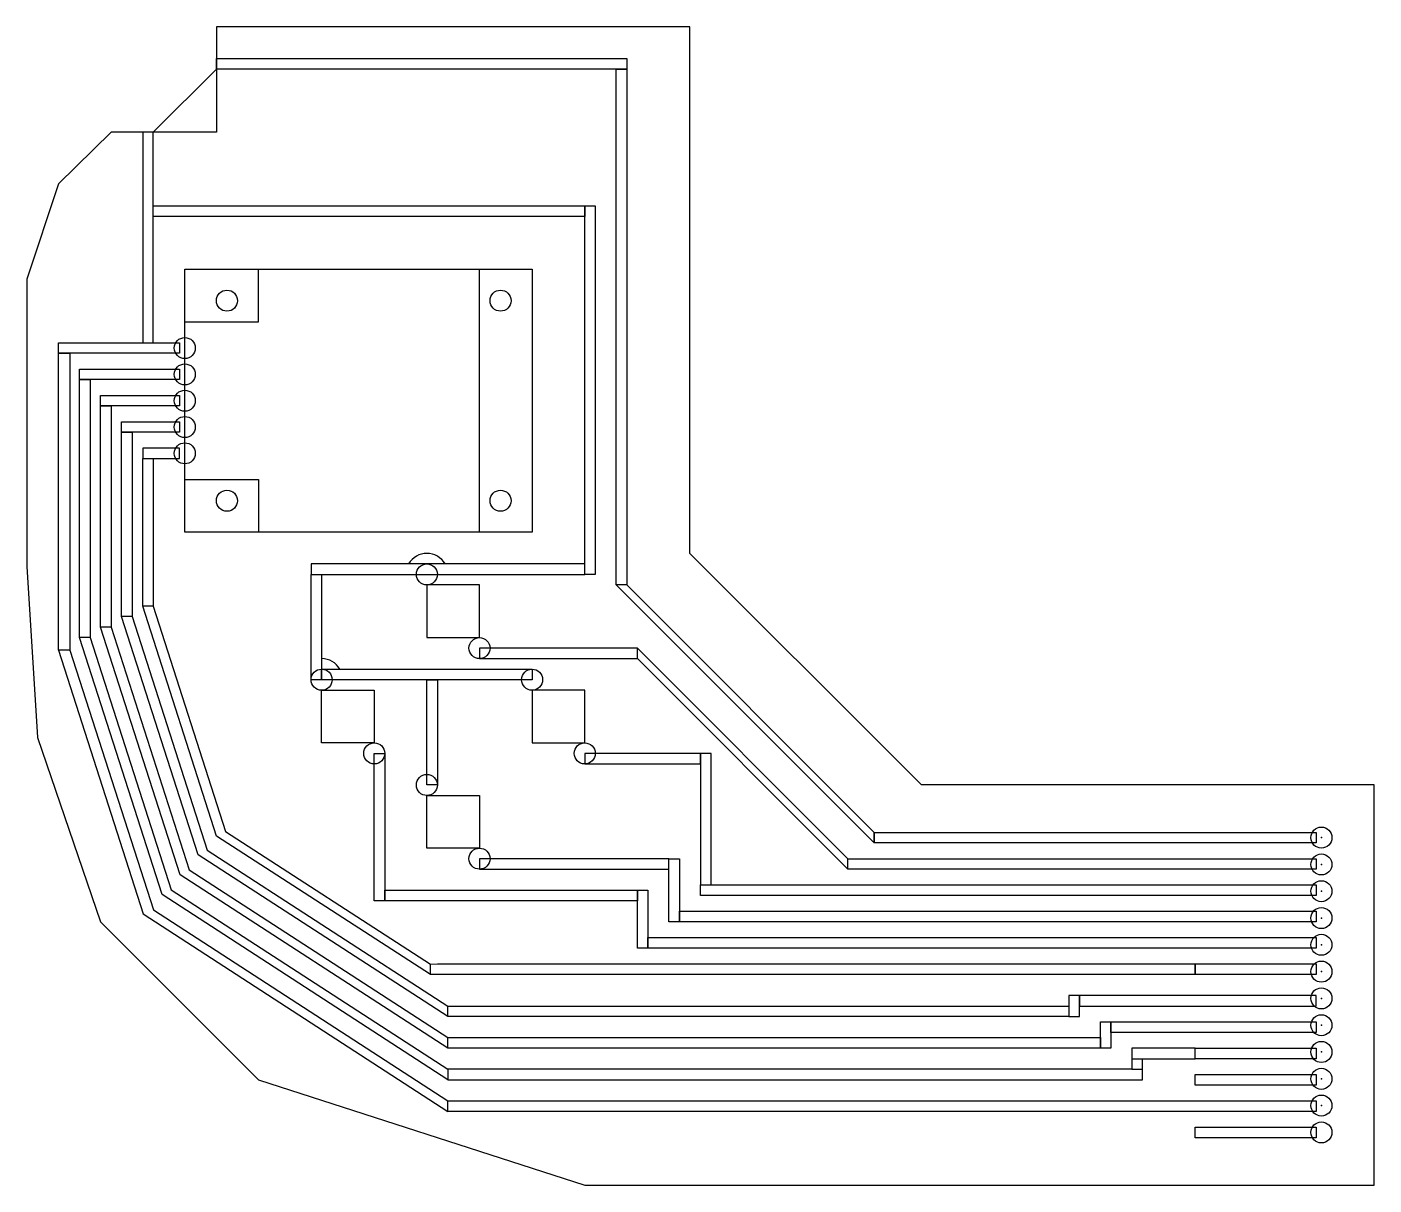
# Model space of a CAD drawing. Header units: millimetres. Extents: x -48 to 80, y -25 to 85.
import ezdxf

# ---------------------------------------------------------------- set-up
doc = ezdxf.new("R2010")
doc.units = ezdxf.units.MM
doc.layers.get('0').update_dxf_attribs({"linetype": 'CONTINUOUS'})

msp = doc.modelspace()

# ---------------------------------------------------------------- linework, layer by layer
for p, q in [((-36, 75), (-30, 81)), ((-26, 57), (-26, 62)), ((-5, 37), (-5, 62)), ((-33, 57), (-26, 57)), ((-33, 42), (-26, 42)), ((-26, 42), (-26, 37)), ((9, 31), (8, 32)), ((9, 32), (32.5, 8.5)), ((32.5, 7.5), (9, 31)), ((-36, 30), (-37, 30)), ((-38, 29), (-39, 29)), ((-42, 27), (-43, 27)), ((-40, 28), (-41, 28)), ((-45, 25.8), (-36.95, 0.76)), ((-43.92, 25.8), (-35.99, 1.14)), ((10, 25), (10, 26)), ((32.5, 8.5), (32.5, 7.5)), ((-36.95, 0.76), (-8, -18)), ((-35.99, 1.14), (-8, -17)), ((-9.67, -5.01), (-9.67, -4.01)), ((-8, -9), (-8, -8)), ((-8, -12), (-8, -11)), ((63, -12), (57, -12)), ((57, -12), (57, -12.5)), ((57, -12.5), (57, -13)), ((57, -14), (-8.02, -14)), ((57, -13), (58, -13)), ((57, -13), (57, -14)), ((57, -14), (58, -14)), ((58, -15), (58, -13)), ((58, -13), (63, -13)), ((-8, -15), (58, -15))]:
    msp.add_line(p, q)
for points in [[(5, -25), (80, -25), (80, 13), (37, 13), (35, 15), (15, 35), (15, 85), (-30, 85), (-30, 75), (-40, 75), (-45, 70.1), (-48, 61.04), (-48, 33.75), (-47, 17.5), (-41, 0), (-26, -15)], [(-30, 82), (9, 82), (9, 81), (-30, 81)], [(8, 81), (9, 81), (9, 32), (8, 32)], [(-36, 75), (-37, 75), (-37, 55), (-36, 55)], [(-36, 68), (5, 68), (6, 68), (6, 33), (5, 33), (5, 68), (5, 67), (-36, 67)], [(0, 37), (-33, 37), (-33, 62), (0, 62)], [(-33.5, 54), (-45, 54), (-43.92, 54), (-43.92, 25.8), (-45, 25.8), (-45, 54), (-45, 55), (-33.5, 55)], [(-33.5, 51.5), (-43, 51.5), (-42, 51.5), (-42, 27), (-34.29, 3.03), (-8.02, -14), (-8, -15), (-35.16, 2.59), (-43, 27), (-43, 51.5), (-43, 52.5), (-33.5, 52.5)], [(-33.5, 49), (-41, 49), (-40, 49), (-40, 28), (-32.58, 4.93), (-8, -11), (54, -11), (54, -12), (54, -9.5), (55, -9.5), (55, -12), (54, -12), (-8, -12), (-33.44, 4.48), (-41, 28), (-41, 49), (-41, 50), (-33.5, 50)], [(-33.5, 46.5), (-39, 46.5), (-38, 46.5), (-38, 29), (-30.87, 6.82), (-8, -8), (51, -8), (51, -9), (52, -9), (52, -7), (51, -7), (51, -9), (-8, -9), (-31.73, 6.37), (-39, 29), (-39, 46.5), (-39, 47.5), (-33.5, 47.5)], [(-33.5, 45), (-37, 45), (-37, 44), (-36, 44), (-36, 30), (-29.12, 8.59), (-9.67, -4.01), (-9, -4), (63, -4), (63, -5), (-9, -5), (-9.67, -5.01), (-29.98, 8.15), (-37, 30), (-37, 44), (-33.5, 44)], [(5, 34), (-21, 34), (-21, 33), (-20, 33), (-20, 23), (-21, 23), (-21, 33), (5, 33)], [(-5, 32), (-10, 32), (-10, 27), (-5, 27)], [(-5, 25), (10, 25), (30, 5), (30, 6), (10, 26), (-5, 26)], [(-20, 24), (0, 24), (0, 23), (-20, 23)], [(-15, 17), (-20, 17), (-20, 22), (-15, 22)], [(-10, 23), (-9, 23), (-9, 13), (-10, 13)], [(5, 22), (0, 22), (0, 17), (5, 17)], [(-15, 16), (-14, 16), (-14, 2), (-15, 2)], [(5, 15), (16, 15), (16, 16), (5, 16)], [(16, 3.5), (17, 3.5), (17, 16), (16, 16)], [(-5, 7), (-10, 7), (-10, 12), (-5, 12)], [(32.5, 8.5), (74.5, 8.5), (74.5, 7.5), (32.5, 7.5)], [(-5, 5), (13, 5), (13, 6), (-5, 6)], [(13, 6), (14, 6), (14, 0), (13, 0)], [(30, 6), (74.5, 6), (74.5, 5), (30, 5)], [(-14, 3), (10, 3), (11, 3), (11, -2.5), (10, -2.5), (10, 3), (10, 2), (-14, 2)], [(16, 3.5), (74.5, 3.5), (74.5, 2.5), (16, 2.5)], [(14, 1), (74.5, 1), (74.5, 0), (14, 0)], [(74.5, -2.5), (11, -2.5), (11, -1.5), (74.5, -1.5)], [(63, -4), (74.5, -4), (74.5, -5), (63, -5)], [(52, -8), (74.5, -8), (74.5, -7), (52, -7)], [(55, -9.5), (74.5, -9.5), (74.5, -10.5), (55, -10.5)], [(63, -12), (74.5, -12), (74.5, -13), (63, -13)], [(63, -14.5), (74.5, -14.5), (74.5, -15.5), (63, -15.5)], [(-8, -17), (74.5, -17), (74.5, -18), (-8, -18)], [(63, -19.5), (74.5, -19.5), (74.5, -20.5), (63, -20.5)]]:
    msp.add_lwpolyline(points, close=True)
for centre in [(-29, 59), (-3, 59), (-33, 54.5), (-33, 52), (-33, 49.5), (-33, 47), (-33, 44.5), (-29, 40), (-3, 40), (-10, 33), (-5, 26), (-20, 23), (0, 23), (-15, 16), (5, 16), (-10, 13), (75, 8), (-5, 6), (75, 5.45), (75, 2.91), (75, 0.36), (75, -2.18), (75, -4.73), (75, -7.27), (75, -9.82), (75, -12.36), (75, -14.91), (75, -17.45), (75, -20)]:
    msp.add_circle(centre, 1)
for centre, end in [((-10, 33), 150), ((-20, 23), 90)]:
    msp.add_arc(centre, 2, 30, end)
for p in [(75, 8), (75, 5.45), (75, 2.91), (75, 0.36), (75, -2.18), (75, -4.73), (75, -7.27), (75, -9.82), (75, -12.36), (75, -14.91), (75, -17.45)]:
    msp.add_point(p)

doc.saveas('drawing.dxf')
